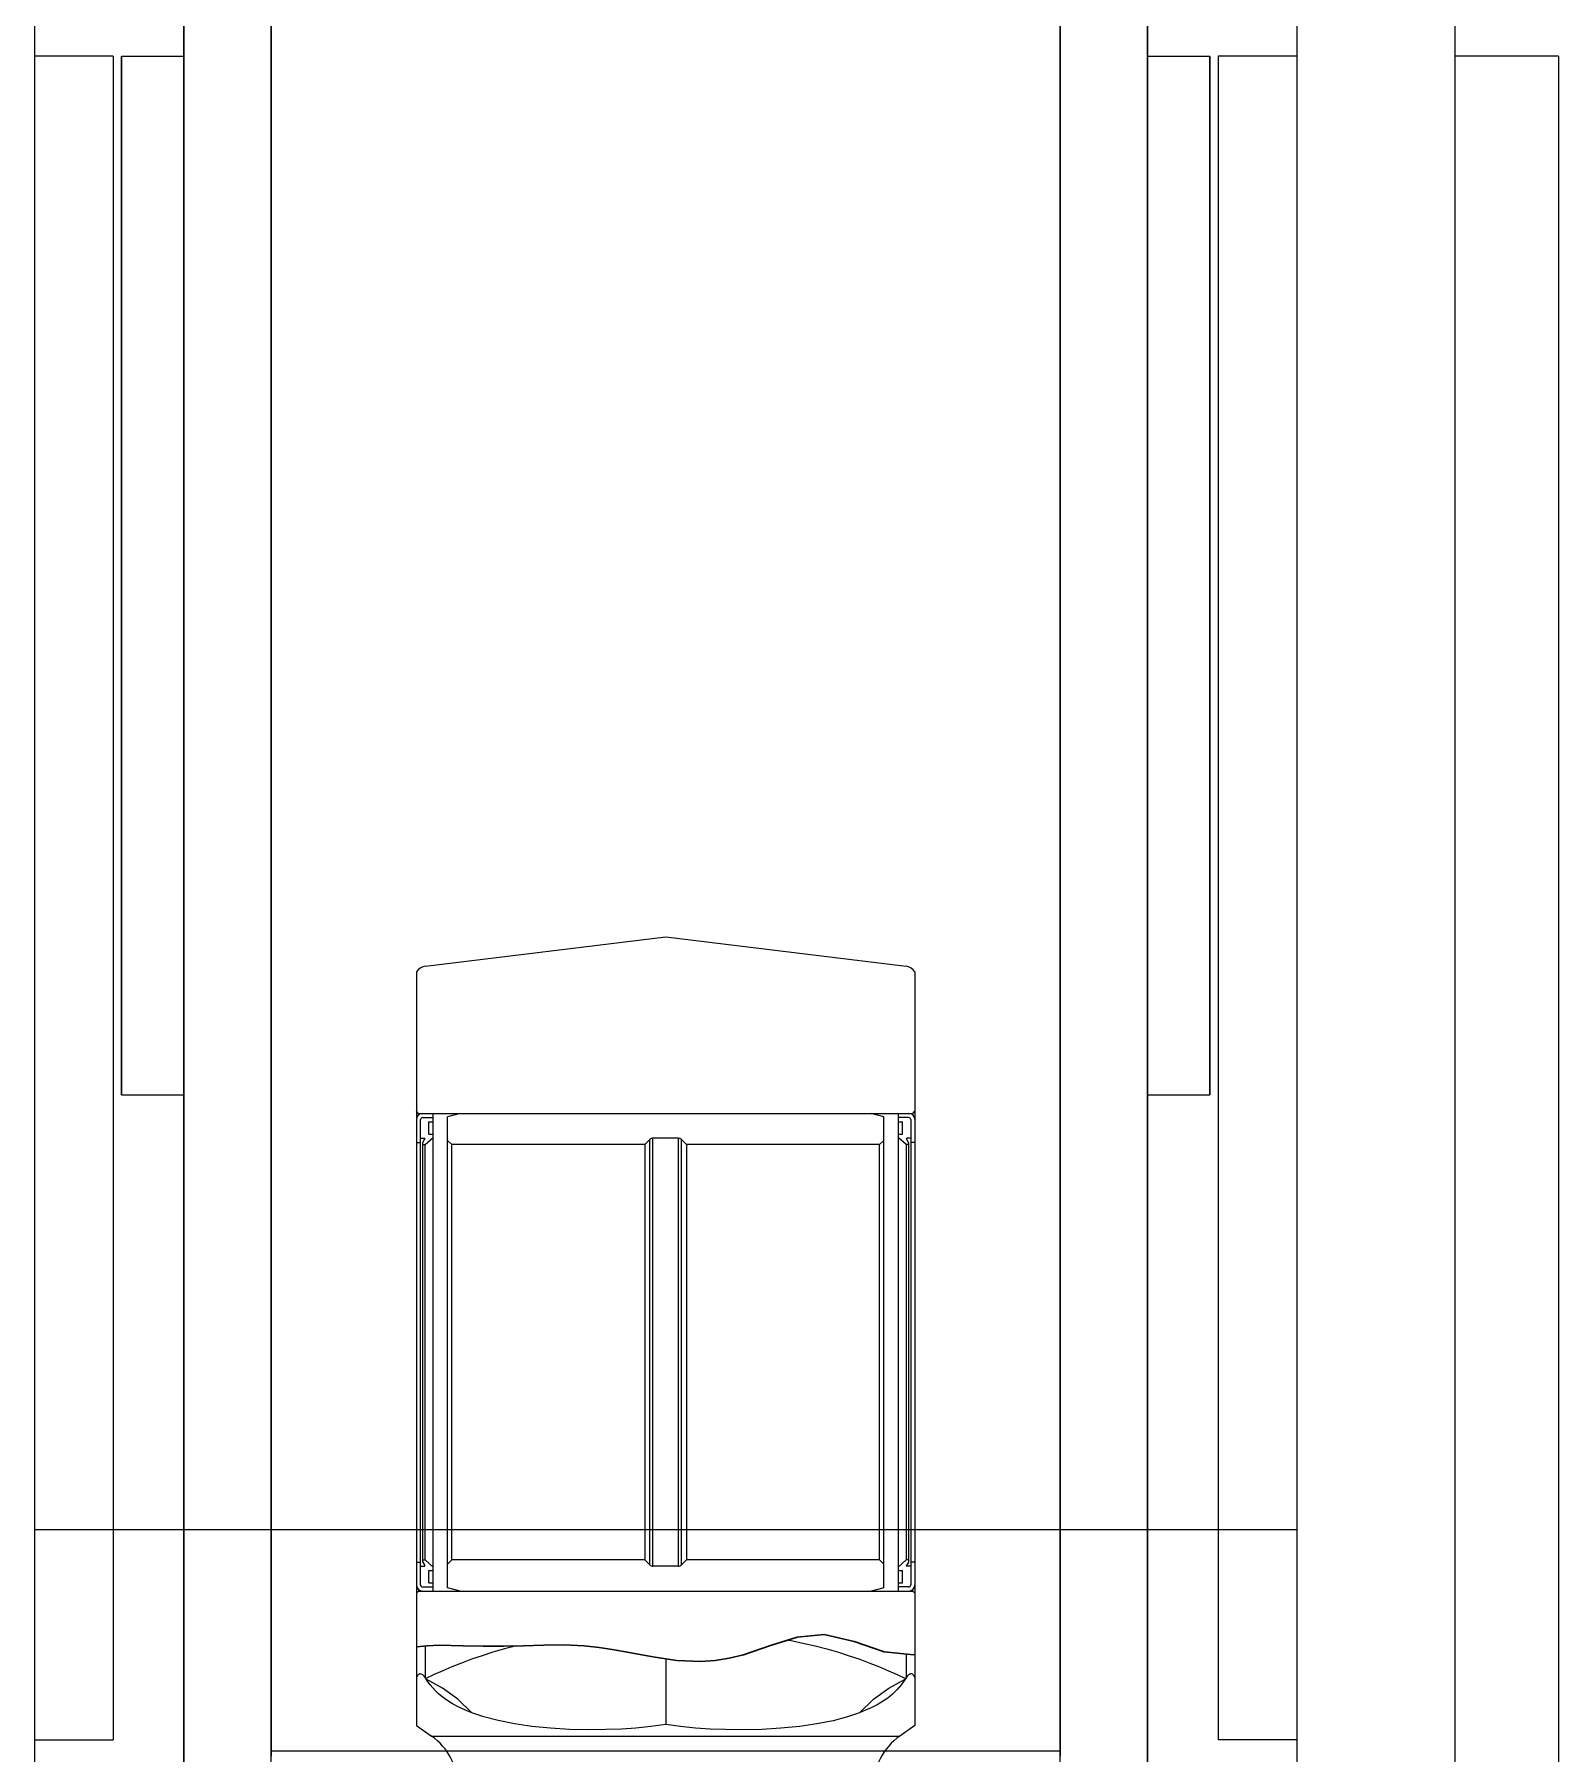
# Model space of a CAD drawing. Header units: millimetres. Extents: x -14999406 to 437, y -232 to 426.
# Drawn here: x 374.98 to 411.68, y 43.41 to 84.79 of the extents above; entities that cross this region are included whole.
import ezdxf

# ---------------------------------------------------------------- set-up
doc = ezdxf.new("R2010")
doc.units = ezdxf.units.MM
doc.header["$LTSCALE"] = 0.25
for name, color, linetype in [('Layer0016', 7, 'Continuous'), ('Layer0017', 7, 'Continuous'), ('Layer0027', 7, 'Continuous')]:
    doc.layers.add(name, color=color, linetype=linetype)

# ---------------------------------------------------------------- blocks, each defined once
blk = doc.blocks.new('DC_GROUP_ＤＸＦ１５－１_247')
at = {"layer": 'Layer0027', "color": 3, "linetype": 'Continuous', "lineweight": 13}
for p, q in [((386.581, 46.002), (386.295, 45.927)), ((386.582, 46.002), (386.581, 46.002)), ((385.26, 45.589), (385.029, 45.497)), ((385.502, 45.678), (385.26, 45.589)), ((385.755, 45.765), (385.502, 45.678)), ((386.019, 45.848), (385.755, 45.765)), ((386.295, 45.927), (386.019, 45.848)), ((384.599, 45.309), (384.4, 45.214)), ((384.809, 45.404), (384.599, 45.309)), ((385.029, 45.497), (384.809, 45.404))]:
    blk.add_line(p, q, dxfattribs=at)
blk = doc.blocks.new('DC_GROUP_ＤＸＦ１５－１_248')
at = {"layer": 'Layer0027', "color": 3, "linetype": 'Continuous', "lineweight": 13}
for p, q in [((393.123, 46.142), (393.195, 46.129)), ((393.195, 46.129), (393.483, 46.069)), ((393.483, 46.069), (393.772, 46.002)), ((393.772, 46.002), (394.058, 45.927)), ((394.058, 45.927), (394.334, 45.848)), ((394.334, 45.848), (394.598, 45.765)), ((394.598, 45.765), (394.851, 45.678)), ((394.851, 45.678), (395.093, 45.589)), ((395.093, 45.589), (395.324, 45.497)), ((395.324, 45.497), (395.544, 45.404)), ((395.544, 45.404), (395.754, 45.309)), ((395.754, 45.309), (395.953, 45.214))]:
    blk.add_line(p, q, dxfattribs=at)
blk = doc.blocks.new('DC_GROUP_ＤＸＦ１５－１_249')
at = {"layer": 'Layer0027', "color": 3, "linetype": 'Continuous', "lineweight": 13}
for p, q in [((395.548, 44.987), (395.944, 45.201)), ((394.844, 44.394), (395.179, 44.716)), ((395.179, 44.716), (395.548, 44.987))]:
    blk.add_line(p, q, dxfattribs=at)
blk = doc.blocks.new('DC_GROUP_ＤＸＦ１５－１_250')
at = {"layer": 'Layer0027', "color": 3, "linetype": 'Continuous', "lineweight": 13}
for p, q in [((384.805, 44.987), (384.409, 45.201)), ((385.174, 44.716), (384.805, 44.987)), ((385.509, 44.394), (385.174, 44.716))]:
    blk.add_line(p, q, dxfattribs=at)
blk = doc.blocks.new('DC_GROUP_ＤＸＦ１５－１_295')
at = {"layer": 'Layer0027', "color": 3, "linetype": 'Continuous', "lineweight": 13}
for p, q in [((385.801, 44.294), (385.509, 44.394)), ((386.147, 44.202), (385.801, 44.294)), ((386.534, 44.124), (386.147, 44.202)), ((386.954, 44.063), (386.534, 44.124)), ((387.401, 44.019), (386.954, 44.063)), ((387.862, 43.992), (387.401, 44.019)), ((388.317, 43.982), (387.862, 43.992)), ((388.736, 43.985), (388.317, 43.982)), ((389.109, 43.999), (388.736, 43.985)), ((389.461, 44.023), (389.109, 43.999)), ((389.816, 44.058), (389.461, 44.023)), ((390.177, 44.106), (389.816, 44.058))]:
    blk.add_line(p, q, dxfattribs=at)
blk = doc.blocks.new('DC_GROUP_ＤＸＦ１５－１_296')
at = {"layer": 'Layer0027', "color": 3, "linetype": 'Continuous', "lineweight": 13}
for p, q in [((394.552, 44.294), (394.206, 44.201)), ((394.844, 44.394), (394.552, 44.294)), ((390.537, 44.058), (390.177, 44.106)), ((390.892, 44.023), (390.537, 44.058)), ((391.244, 43.999), (390.892, 44.023)), ((391.617, 43.985), (391.244, 43.999)), ((392.035, 43.982), (391.617, 43.985)), ((392.491, 43.992), (392.035, 43.982)), ((392.952, 44.019), (392.491, 43.992)), ((393.399, 44.063), (392.952, 44.019)), ((393.819, 44.124), (393.399, 44.063)), ((394.206, 44.201), (393.819, 44.124))]:
    blk.add_line(p, q, dxfattribs=at)
blk = doc.blocks.new('DC_GROUP_ＤＸＦ１５－１_307')
at = {"layer": 'Layer0027', "color": 3, "linetype": 'Continuous', "lineweight": 13}
for p, q in [((384.457, 45.132), (384.409, 45.201)), ((384.51, 45.061), (384.457, 45.132)), ((384.568, 44.99), (384.51, 45.061)), ((384.634, 44.919), (384.568, 44.99)), ((384.708, 44.847), (384.634, 44.919)), ((384.797, 44.772), (384.708, 44.847)), ((384.907, 44.692), (384.797, 44.772)), ((385.043, 44.608), (384.907, 44.692)), ((385.198, 44.528), (385.043, 44.608)), ((385.357, 44.456), (385.198, 44.528)), ((385.509, 44.394), (385.357, 44.456))]:
    blk.add_line(p, q, dxfattribs=at)
blk = doc.blocks.new('DC_GROUP_ＤＸＦ１５－１_308')
at = {"layer": 'Layer0027', "color": 3, "linetype": 'Continuous', "lineweight": 13}
for p, q in [((395.944, 45.201), (395.851, 45.071)), ((395.523, 44.746), (395.399, 44.661)), ((395.641, 44.843), (395.523, 44.746)), ((395.75, 44.951), (395.641, 44.843)), ((395.851, 45.071), (395.75, 44.951)), ((394.985, 44.451), (394.844, 44.394)), ((395.127, 44.514), (394.985, 44.451)), ((395.266, 44.584), (395.127, 44.514)), ((395.399, 44.661), (395.266, 44.584))]:
    blk.add_line(p, q, dxfattribs=at)
blk = doc.blocks.new('DC_GROUP_ＤＸＦ１５－１_309')
at = {"layer": 'Layer0027', "color": 3, "linetype": 'Continuous', "lineweight": 13}
for p, q in [((395.977, 45.25), (395.963, 45.23)), ((395.992, 45.269), (395.977, 45.25)), ((396.007, 45.285), (395.992, 45.269)), ((396.025, 45.301), (396.007, 45.285)), ((396.046, 45.316), (396.025, 45.301)), ((396.068, 45.325), (396.046, 45.316)), ((396.087, 45.328), (396.068, 45.325)), ((396.103, 45.326), (396.087, 45.328)), ((396.116, 45.321), (396.103, 45.326)), ((396.128, 45.314), (396.116, 45.321)), ((396.138, 45.306), (396.128, 45.314)), ((396.147, 45.296), (396.138, 45.306)), ((396.155, 45.285), (396.147, 45.296)), ((396.163, 45.273), (396.155, 45.285)), ((396.17, 45.259), (396.163, 45.273)), ((396.177, 45.243), (396.17, 45.259))]:
    blk.add_line(p, q, dxfattribs=at)
blk = doc.blocks.new('DC_GROUP_ＤＸＦ１５－１_310')
at = {"layer": 'Layer0027', "color": 3, "linetype": 'Continuous', "lineweight": 13}
for p, q in [((384.183, 45.259), (384.177, 45.243)), ((384.191, 45.273), (384.183, 45.259)), ((384.198, 45.286), (384.191, 45.273)), ((384.207, 45.297), (384.198, 45.286)), ((384.217, 45.307), (384.207, 45.297)), ((384.227, 45.316), (384.217, 45.307)), ((384.239, 45.322), (384.227, 45.316)), ((384.252, 45.326), (384.239, 45.322)), ((384.267, 45.328), (384.252, 45.326)), ((384.287, 45.324), (384.267, 45.328)), ((384.308, 45.315), (384.287, 45.324)), ((384.328, 45.301), (384.308, 45.315)), ((384.345, 45.286), (384.328, 45.301)), ((384.36, 45.27), (384.345, 45.286)), ((384.375, 45.251), (384.36, 45.27)), ((384.39, 45.23), (384.375, 45.251))]:
    blk.add_line(p, q, dxfattribs=at)

msp = doc.modelspace()

# ---------------------------------------------------------------- linework, layer by layer
at = {"layer": 'Layer0016', "color": 3, "linetype": 'Continuous', "lineweight": 25}
for p, q in [((380.677, 312.067), (380.677, 43.343)), ((399.677, 312.067), (399.677, 43.343)), ((378.577, 309.567), (378.577, 31.725)), ((401.777, 309.567), (401.777, 31.725)), ((378.577, -166.027), (378.577, 111.816)), ((401.777, -166.027), (401.777, 111.816)), ((380.677, -168.527), (380.677, 100.198)), ((399.677, -168.527), (399.677, 100.198)), ((377.077, 59.27), (377.077, 84.27)), ((377.077, 84.27), (378.577, 84.27)), ((377.077, 84.27), (377.077, 59.27)), ((377.077, 84.27), (378.577, 84.27)), ((401.777, 84.27), (403.277, 84.27)), ((401.777, 84.27), (403.277, 84.27)), ((403.277, 59.27), (403.277, 84.27)), ((403.277, 84.27), (403.277, 59.27)), ((377.077, 59.27), (378.577, 59.27)), ((377.077, 59.27), (378.577, 59.27)), ((401.777, 59.27), (403.277, 59.27)), ((401.777, 59.27), (403.277, 59.27)), ((374.977, 43.74), (376.877, 43.74)), ((380.677, 43.474), (399.677, 43.474)), ((405.377, 43.74), (403.477, 43.74))]:
    msp.add_line(p, q, dxfattribs=at)
at = {"layer": 'Layer0016', "color": 3, "linetype": 'Continuous', "lineweight": 13}
for p, q in [((374.977, 86.37), (374.977, -200.702)), ((405.377, 86.37), (405.377, -200.702)), ((409.177, 86.37), (409.177, -227.23)), ((376.877, 84.27), (374.977, 84.27)), ((376.877, 84.27), (376.877, 43.74)), ((405.377, 84.27), (403.477, 84.27)), ((403.477, 84.27), (403.477, 43.74)), ((411.677, 84.27), (409.177, 84.27)), ((411.677, 84.27), (411.677, 24.345)), ((405.377, 48.795), (374.977, 48.795))]:
    msp.add_line(p, q, dxfattribs=at)
at = {"layer": 'Layer0016', "color": 3, "linetype": 'Continuous', "lineweight": 18}
msp.add_line((396.151, 45.789), (396.177, 45.794), dxfattribs=at)
at = {"layer": 'Layer0017', "color": 3, "linetype": 'Continuous', "lineweight": 30}
for p, q in [((384.177, 45.978), (384.435, 46.005)), ((384.435, 46.005), (384.728, 46.017)), ((384.728, 46.017), (385.015, 46.014)), ((385.015, 46.014), (385.299, 46.005)), ((385.299, 46.005), (385.782, 45.996)), ((385.782, 45.996), (386.269, 45.996)), ((386.269, 45.996), (386.757, 46.005)), ((386.757, 46.005), (387.245, 46.02)), ((387.245, 46.02), (387.731, 46.025)), ((387.731, 46.025), (388.215, 46.005)), ((388.215, 46.005), (388.575, 45.966)), ((388.575, 45.966), (388.935, 45.909)), ((392.048, 45.789), (392.698, 46.009)), ((392.698, 46.009), (393.344, 46.212)), ((393.344, 46.212), (393.992, 46.275)), ((393.992, 46.275), (394.713, 46.105)), ((394.713, 46.105), (395.435, 45.862)), ((388.935, 45.909), (389.294, 45.843)), ((389.294, 45.843), (389.869, 45.735)), ((389.869, 45.735), (390.446, 45.653)), ((390.446, 45.653), (391.022, 45.627)), ((391.022, 45.627), (391.365, 45.651)), ((391.365, 45.651), (391.708, 45.706)), ((391.708, 45.706), (392.048, 45.789)), ((395.435, 45.862), (396.151, 45.789))]:
    msp.add_line(p, q, dxfattribs=at)
at = {"layer": 'Layer0027', "color": 3, "linetype": 'Continuous', "lineweight": 18}
for p, q in [((384.39, 62.36), (390.177, 63.07)), ((390.177, 63.07), (395.963, 62.36)), ((384.177, 62.228), (384.177, 44.084)), ((396.177, 62.228), (396.177, 44.084)), ((384.227, 58.82), (384.177, 58.87)), ((384.227, 58.82), (396.127, 58.82)), ((384.227, 58.82), (384.227, 58.78)), ((384.577, 47.32), (384.577, 58.82)), ((385.227, 58.82), (384.927, 58.74)), ((395.427, 58.74), (395.127, 58.82)), ((395.777, 58.82), (395.777, 47.32)), ((396.127, 58.82), (396.177, 58.87)), ((396.127, 58.78), (396.127, 58.82)), ((384.277, 47.47), (384.277, 58.67)), ((384.327, 58.72), (384.577, 58.72)), ((384.477, 58.62), (384.577, 58.62)), ((384.477, 58.32), (384.477, 58.62)), ((384.927, 47.401), (384.927, 58.74)), ((395.427, 47.401), (395.427, 58.74)), ((396.027, 58.72), (395.777, 58.72)), ((395.777, 58.62), (395.877, 58.62)), ((395.877, 58.32), (395.877, 58.62)), ((396.077, 58.67), (396.077, 47.47)), ((384.177, 58.12), (384.277, 58.12)), ((384.277, 58.22), (384.369, 58.22)), ((384.327, 58.12), (384.377, 58.205)), ((384.327, 48.02), (384.327, 58.12)), ((384.327, 58.07), (384.387, 58.07)), ((384.369, 58.22), (384.369, 58.191)), ((384.379, 58.21), (384.377, 58.205)), ((384.387, 58.07), (384.577, 58.24)), ((384.387, 48.07), (384.387, 58.07)), ((384.477, 58.32), (384.577, 58.32)), ((385.027, 58.07), (384.927, 58.17)), ((389.677, 58.07), (385.027, 58.07)), ((385.027, 48.07), (385.027, 58.07)), ((389.797, 58.191), (389.677, 58.07)), ((389.677, 58.07), (389.677, 48.07)), ((389.797, 47.95), (389.797, 58.191)), ((389.868, 47.92), (389.868, 58.22)), ((390.485, 58.22), (389.868, 58.22)), ((390.485, 47.92), (390.485, 58.22)), ((390.556, 47.95), (390.556, 58.191)), ((390.677, 58.07), (390.556, 58.191)), ((395.327, 58.07), (390.677, 58.07)), ((390.677, 58.07), (390.677, 48.07)), ((395.427, 58.17), (395.327, 58.07)), ((395.327, 48.07), (395.327, 58.07)), ((395.777, 58.32), (395.877, 58.32)), ((395.967, 58.07), (395.777, 58.24)), ((396.027, 58.07), (395.967, 58.07)), ((395.967, 58.07), (395.967, 48.07)), ((395.974, 58.21), (395.976, 58.205)), ((396.027, 58.12), (395.976, 58.205)), ((396.077, 58.22), (395.984, 58.22)), ((395.984, 58.191), (395.984, 58.219)), ((396.027, 58.12), (396.027, 48.02)), ((396.177, 58.12), (396.077, 58.12)), ((384.177, 48.02), (384.277, 48.02)), ((384.327, 48.07), (384.387, 48.07)), ((384.327, 48.02), (384.377, 47.935)), ((384.387, 48.07), (384.577, 47.9)), ((385.027, 48.07), (384.927, 47.97)), ((389.677, 48.07), (385.027, 48.07)), ((389.797, 47.95), (389.677, 48.07)), ((390.677, 48.07), (390.556, 47.95)), ((395.327, 48.07), (390.677, 48.07)), ((395.427, 47.97), (395.327, 48.07)), ((395.967, 48.07), (395.777, 47.9)), ((396.027, 48.07), (395.967, 48.07)), ((396.027, 48.02), (395.976, 47.935)), ((396.177, 48.02), (396.077, 48.02)), ((384.277, 47.92), (384.369, 47.92)), ((384.369, 47.95), (384.369, 47.922)), ((384.379, 47.93), (384.377, 47.935)), ((384.477, 47.82), (384.577, 47.82)), ((384.477, 47.52), (384.477, 47.82)), ((390.485, 47.92), (389.868, 47.92)), ((395.777, 47.82), (395.877, 47.82)), ((395.877, 47.52), (395.877, 47.82)), ((395.974, 47.93), (395.976, 47.935)), ((395.984, 47.92), (395.984, 47.95)), ((396.077, 47.92), (395.984, 47.92)), ((384.227, 47.32), (384.177, 47.27)), ((384.227, 47.361), (384.227, 47.32)), ((384.227, 47.32), (396.127, 47.32)), ((384.327, 47.42), (384.577, 47.42)), ((384.477, 47.52), (384.577, 47.52)), ((385.227, 47.32), (384.927, 47.401)), ((395.427, 47.401), (395.127, 47.32)), ((395.777, 47.52), (395.877, 47.52)), ((396.027, 47.42), (395.777, 47.42)), ((396.127, 47.32), (396.127, 47.361)), ((396.127, 47.32), (396.177, 47.27)), ((384.39, 45.23), (384.39, 46)), ((390.177, 45.691), (390.177, 44.106)), ((395.963, 45.808), (395.963, 45.23)), ((384.405, 45.208), (384.39, 45.23)), ((384.409, 45.201), (384.405, 45.208)), ((395.948, 45.208), (395.944, 45.201)), ((395.963, 45.23), (395.948, 45.208)), ((384.177, 44.084), (384.537, 43.832)), ((396.177, 44.084), (395.816, 43.832)), ((384.537, 43.832), (395.816, 43.832))]:
    msp.add_line(p, q, dxfattribs=at)
for centre, radius, start, end in [((384.427, 62.062), 0.3, 97, 146.4427), ((395.927, 62.062), 0.3, 33.5573, 83), ((384.327, 58.67), 0.15, 90, 180), ((396.027, 58.67), 0.15, 0, 90), ((384.327, 58.67), 0.05, 90, 180), ((396.027, 58.67), 0.05, 0, 90), ((384.369, 58.21), 0.01, 359.9691, 90), ((389.868, 58.12), 0.1, 90, 135), ((390.485, 58.12), 0.1, 45, 90), ((395.984, 58.21), 0.01, 90, 180.0309), ((384.369, 47.93), 0.01, 270, 0.0309), ((389.868, 48.02), 0.1, 225, 270), ((390.485, 48.02), 0.1, 270, 315), ((395.984, 47.93), 0.01, 179.9691, 270), ((384.327, 47.47), 0.15, 180, 270), ((384.327, 47.47), 0.05, 180, 270), ((396.027, 47.47), 0.15, 270, 360), ((396.027, 47.47), 0.05, 270, 360), ((383.677, 42.603), 1.5, 0, 55), ((396.677, 42.603), 1.5, 125, 180)]:
    msp.add_arc(centre, radius, start, end, dxfattribs=at)

# ---------------------------------------------------------------- block references
at = {"layer": 'Layer0027', "linetype": 'Continuous'}
for name in ['DC_GROUP_ＤＸＦ１５－１_247', 'DC_GROUP_ＤＸＦ１５－１_248', 'DC_GROUP_ＤＸＦ１５－１_310', 'DC_GROUP_ＤＸＦ１５－１_250', 'DC_GROUP_ＤＸＦ１５－１_307', 'DC_GROUP_ＤＸＦ１５－１_249', 'DC_GROUP_ＤＸＦ１５－１_308', 'DC_GROUP_ＤＸＦ１５－１_309', 'DC_GROUP_ＤＸＦ１５－１_295', 'DC_GROUP_ＤＸＦ１５－１_296']:
    msp.add_blockref(name, (0, 0), dxfattribs=at)

doc.saveas('drawing.dxf')
